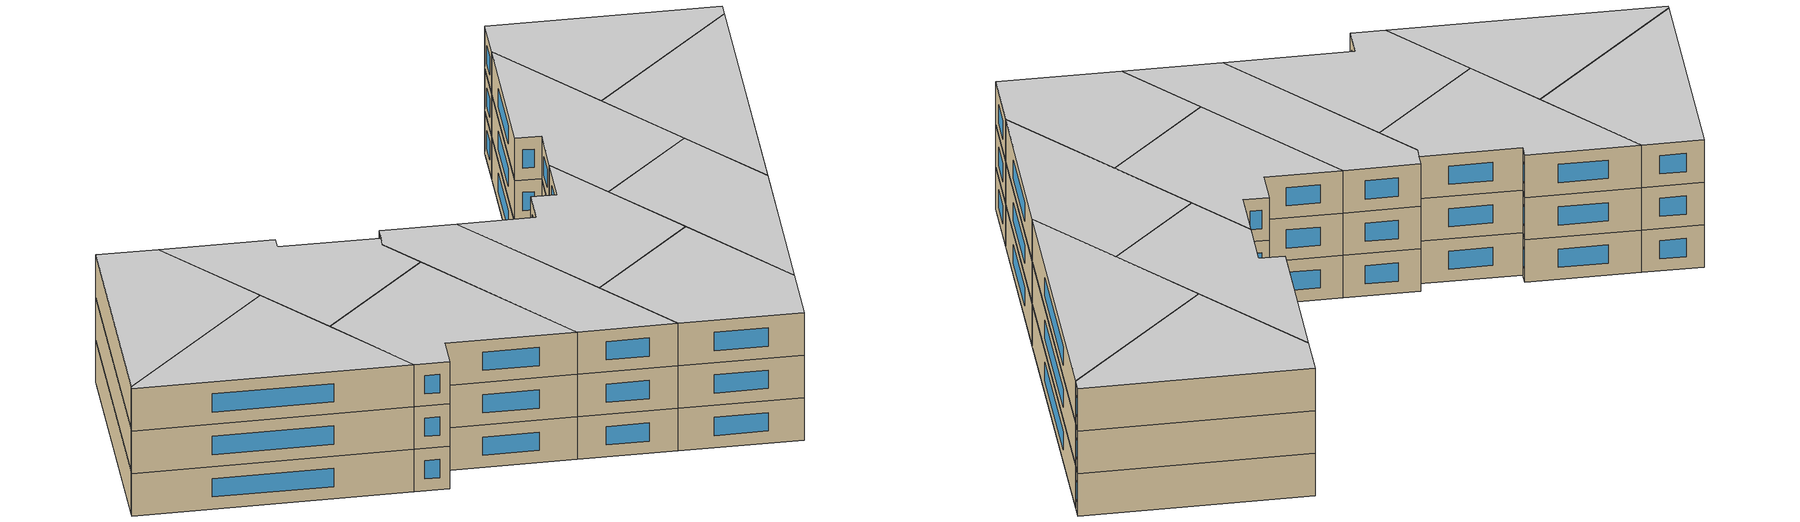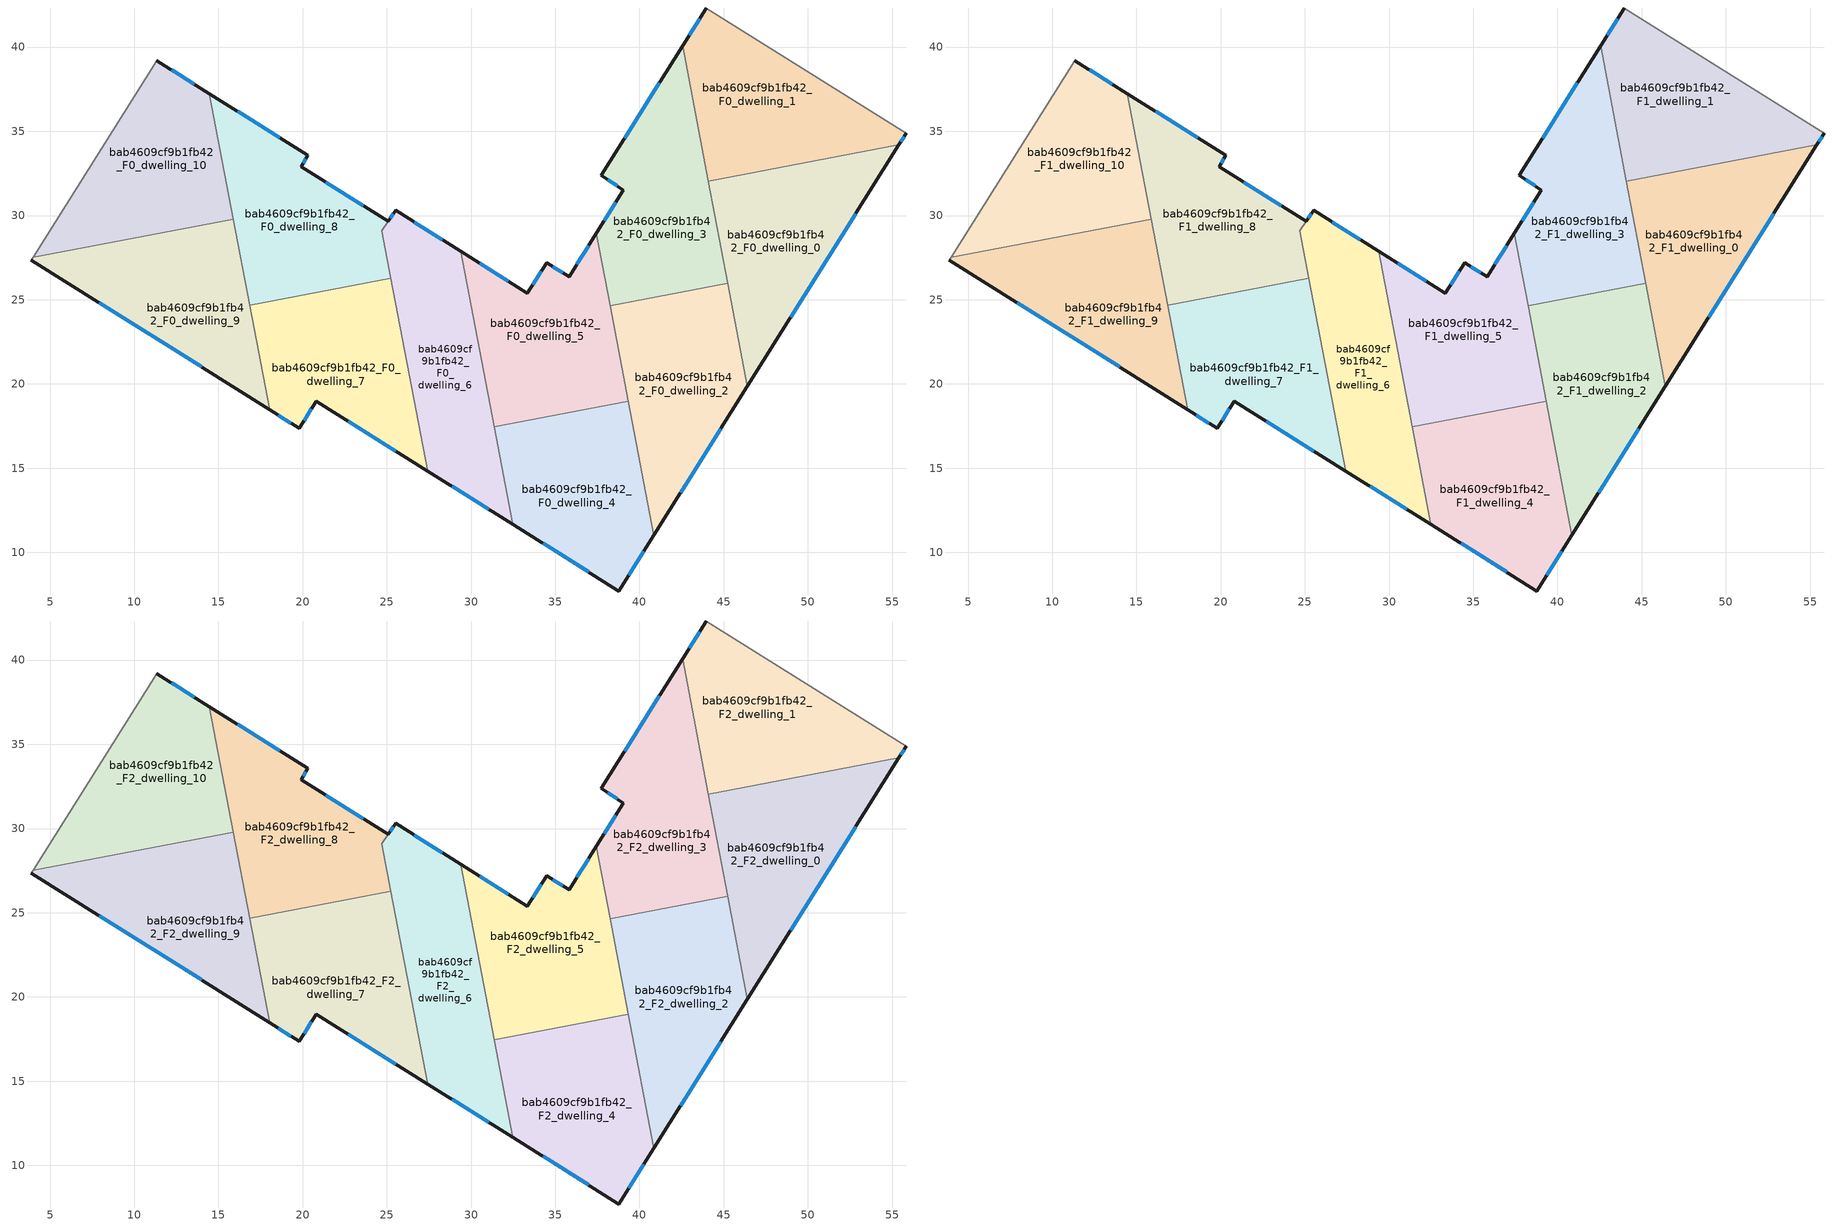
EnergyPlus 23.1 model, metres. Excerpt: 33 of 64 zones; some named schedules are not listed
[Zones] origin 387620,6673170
bab4609cf9b1fb42_F0_dwelling_0
 floor ground (EU_floor_Construction): 55.4,34.2 46.41,19.87 44.09,32.04 z0
 wall outside (EU_wall_Construction): 46.41,19.87 55.4,34.2 z0:3
 wall to bab4609cf9b1fb42_F0_dwelling_1 (EU_wall_Construction): 55.4,34.2 44.09,32.04 z0:3
 wall to bab4609cf9b1fb42_F0_dwelling_2 (EU_wall_Construction): 45.25,25.97 46.41,19.87 z0:3
 wall to bab4609cf9b1fb42_F0_dwelling_3 (EU_wall_Construction): 44.09,32.04 45.25,25.97 z0:3
 window (EU_Window_Construction): 48.98,23.96 52.83,30.1 z0.86:2.14
bab4609cf9b1fb42_F0_dwelling_1
 floor ground (EU_floor_Construction): 55.83,34.88 55.4,34.2 44.09,32.04 42.56,40.07 43.98,42.32 z0
 wall outside (EU_wall_Construction): 55.4,34.2 55.83,34.88 / 43.98,42.32 42.56,40.07 z0:3
 wall adiabatic (EU_wall_Construction): 55.83,34.88 43.98,42.32 z0:3
 wall to bab4609cf9b1fb42_F0_dwelling_3 (EU_wall_Construction): 42.56,40.07 44.09,32.04 z0:3
 window (EU_Window_Construction): 55.53,34.39 55.71,34.69 / 43.57,41.68 42.97,40.71 z0.86:2.14
bab4609cf9b1fb42_F0_dwelling_10
 floor ground (EU_floor_Construction): 14.46,37.24 15.88,29.78 4,27.52 11.33,39.2 z0
 wall outside (EU_wall_Construction): 14.46,37.24 11.33,39.2 z0:3
 wall to bab4609cf9b1fb42_F0_dwelling_9 (EU_wall_Construction): 4,27.52 15.88,29.78 z0:3
 wall adiabatic (EU_wall_Construction): 11.33,39.2 4,27.52 z0:3
 wall to bab4609cf9b1fb42_F0_dwelling_8 (EU_wall_Construction): 15.88,29.78 14.46,37.24 z0:3
 window (EU_Window_Construction): 13.57,37.8 12.23,38.64 z0.86:2.14
bab4609cf9b1fb42_F0_dwelling_2
 floor ground (EU_floor_Construction): 45.25,25.97 46.41,19.87 40.86,11.02 38.27,24.64 z0
 wall outside (EU_wall_Construction): 40.86,11.02 46.41,19.87 z0:3
 wall to bab4609cf9b1fb42_F0_dwelling_3 (EU_wall_Construction): 45.25,25.97 38.27,24.64 z0:3
 wall to bab4609cf9b1fb42_F0_dwelling_4 (EU_wall_Construction): 39.35,18.97 40.86,11.02 z0:3
 wall to bab4609cf9b1fb42_F0_dwelling_5 (EU_wall_Construction): 38.27,24.64 39.35,18.97 z0:3
 window (EU_Window_Construction): 42.45,13.55 44.83,17.34 z0.86:2.14
bab4609cf9b1fb42_F0_dwelling_3
 floor ground (EU_floor_Construction): 42.56,40.07 45.25,25.97 38.27,24.64 37.45,28.95 39.05,31.51 37.74,32.38 z0
 wall outside (EU_wall_Construction): 42.56,40.07 37.74,32.38 39.05,31.51 37.45,28.95 z0:3
 wall to bab4609cf9b1fb42_F0_dwelling_5 (EU_wall_Construction): 37.45,28.95 38.27,24.64 z0:3
 window (EU_Window_Construction): 38.12,32.13 38.68,31.76 / 41.19,37.87 39.12,34.58 / 38.59,30.78 37.9,29.68 z0.86:2.14
bab4609cf9b1fb42_F0_dwelling_4
 floor ground (EU_floor_Construction): 39.35,18.97 40.86,11.02 38.78,7.7 32.48,11.66 31.38,17.45 z0
 wall outside (EU_wall_Construction): 32.48,11.66 38.78,7.7 40.86,11.02 z0:3
 wall to bab4609cf9b1fb42_F0_dwelling_5 (EU_wall_Construction): 39.35,18.97 31.38,17.45 z0:3
 wall to bab4609cf9b1fb42_F0_dwelling_6 (EU_wall_Construction): 31.38,17.45 32.48,11.66 z0:3
 window (EU_Window_Construction): 34.28,10.53 36.98,8.83 / 39.37,8.65 40.27,10.07 z0.86:2.14
bab4609cf9b1fb42_F0_dwelling_5
 floor ground (EU_floor_Construction): 37.45,28.95 39.35,18.97 31.38,17.45 29.39,27.87 33.35,25.38 34.48,27.19 35.82,26.36 z0
 wall outside (EU_wall_Construction): 37.45,28.95 35.82,26.36 34.48,27.19 33.35,25.38 29.39,27.87 z0:3
 wall to bab4609cf9b1fb42_F0_dwelling_6 (EU_wall_Construction): 29.39,27.87 31.38,17.45 z0:3
 window (EU_Window_Construction): 35.44,26.6 34.86,26.95 / 36.98,28.21 36.28,27.1 / 32.22,26.09 30.52,27.16 / 34.16,26.68 33.67,25.9 z0.86:2.14
bab4609cf9b1fb42_F0_dwelling_6
 floor ground (EU_floor_Construction): 29.39,27.87 32.48,11.66 27.43,14.83 24.71,29.09 25.09,29.66 25.52,30.3 z0
 wall outside (EU_wall_Construction): 29.39,27.87 25.52,30.3 25.09,29.66 / 27.43,14.83 32.48,11.66 z0:3
 wall to bab4609cf9b1fb42_F0_dwelling_8 (EU_wall_Construction): 25.09,29.66 24.71,29.09 25.24,26.28 z0:3
 wall to bab4609cf9b1fb42_F0_dwelling_7 (EU_wall_Construction): 25.24,26.28 27.43,14.83 z0:3
 window (EU_Window_Construction): 25.39,30.12 25.21,29.84 / 28.28,28.56 26.62,29.61 / 28.87,13.92 31.04,12.56 z0.86:2.14
bab4609cf9b1fb42_F0_dwelling_7
 floor ground (EU_floor_Construction): 25.24,26.28 27.43,14.83 20.81,18.98 19.8,17.36 18.04,18.47 16.85,24.68 z0
 wall outside (EU_wall_Construction): 18.04,18.47 19.8,17.36 20.81,18.98 27.43,14.83 z0:3
 wall to bab4609cf9b1fb42_F0_dwelling_8 (EU_wall_Construction): 25.24,26.28 16.85,24.68 z0:3
 wall to bab4609cf9b1fb42_F0_dwelling_9 (EU_wall_Construction): 16.85,24.68 18.04,18.47 z0:3
 window (EU_Window_Construction): 22.7,17.79 25.54,16.01 / 20.09,17.83 20.52,18.52 / 18.54,18.15 19.3,17.68 z0.86:2.14
bab4609cf9b1fb42_F0_dwelling_8
 floor ground (EU_floor_Construction): 20.32,33.56 19.9,32.91 25.09,29.66 24.71,29.09 25.24,26.28 16.85,24.68 14.46,37.24 z0
 wall outside (EU_wall_Construction): 25.09,29.66 19.9,32.91 20.32,33.56 14.46,37.24 z0:3
 wall to bab4609cf9b1fb42_F0_dwelling_9 (EU_wall_Construction): 15.88,29.78 16.85,24.68 z0:3
 window (EU_Window_Construction): 18.64,34.61 16.13,36.19 / 20.02,33.1 20.2,33.38 / 23.61,30.59 21.38,31.98 z0.86:2.14
bab4609cf9b1fb42_F0_dwelling_9
 floor ground (EU_floor_Construction): 15.88,29.78 18.04,18.47 3.89,27.35 4,27.52 z0
 wall outside (EU_wall_Construction): 3.89,27.35 18.04,18.47 z0:3
 wall adiabatic (EU_wall_Construction): 4,27.52 3.89,27.35 z0:3
 window (EU_Window_Construction): 7.93,24.81 14,21.01 z0.86:2.14
bab4609cf9b1fb42_F1_dwelling_0
 floor to bab4609cf9b1fb42_F0_dwelling_0 (EU_floor_Construction): 55.4,34.2 46.41,19.87 44.09,32.04 z3
 wall outside (EU_wall_Construction): 46.41,19.87 55.4,34.2 z3:6
 wall to bab4609cf9b1fb42_F1_dwelling_1 (EU_wall_Construction): 55.4,34.2 44.09,32.04 z3:6
 wall to bab4609cf9b1fb42_F1_dwelling_2 (EU_wall_Construction): 45.25,25.97 46.41,19.87 z3:6
 wall to bab4609cf9b1fb42_F1_dwelling_3 (EU_wall_Construction): 44.09,32.04 45.25,25.97 z3:6
 window (EU_Window_Construction): 48.98,23.96 52.83,30.1 z3.86:5.14
bab4609cf9b1fb42_F1_dwelling_1
 floor to bab4609cf9b1fb42_F0_dwelling_1 (EU_floor_Construction): 55.83,34.88 55.4,34.2 44.09,32.04 42.56,40.07 43.98,42.32 z3
 wall outside (EU_wall_Construction): 55.4,34.2 55.83,34.88 / 43.98,42.32 42.56,40.07 z3:6
 wall adiabatic (EU_wall_Construction): 55.83,34.88 43.98,42.32 z3:6
 wall to bab4609cf9b1fb42_F1_dwelling_3 (EU_wall_Construction): 42.56,40.07 44.09,32.04 z3:6
 window (EU_Window_Construction): 55.53,34.39 55.71,34.69 / 43.57,41.68 42.97,40.71 z3.86:5.14
bab4609cf9b1fb42_F1_dwelling_10
 floor to bab4609cf9b1fb42_F0_dwelling_10 (EU_floor_Construction): 14.46,37.24 15.88,29.78 4,27.52 11.33,39.2 z3
 wall outside (EU_wall_Construction): 14.46,37.24 11.33,39.2 z3:6
 wall to bab4609cf9b1fb42_F1_dwelling_9 (EU_wall_Construction): 4,27.52 15.88,29.78 z3:6
 wall adiabatic (EU_wall_Construction): 11.33,39.2 4,27.52 z3:6
 wall to bab4609cf9b1fb42_F1_dwelling_8 (EU_wall_Construction): 15.88,29.78 14.46,37.24 z3:6
 window (EU_Window_Construction): 13.57,37.8 12.23,38.64 z3.86:5.14
bab4609cf9b1fb42_F1_dwelling_2
 floor to bab4609cf9b1fb42_F0_dwelling_2 (EU_floor_Construction): 45.25,25.97 46.41,19.87 40.86,11.02 38.27,24.64 z3
 wall outside (EU_wall_Construction): 40.86,11.02 46.41,19.87 z3:6
 wall to bab4609cf9b1fb42_F1_dwelling_3 (EU_wall_Construction): 45.25,25.97 38.27,24.64 z3:6
 wall to bab4609cf9b1fb42_F1_dwelling_4 (EU_wall_Construction): 39.35,18.97 40.86,11.02 z3:6
 wall to bab4609cf9b1fb42_F1_dwelling_5 (EU_wall_Construction): 38.27,24.64 39.35,18.97 z3:6
 window (EU_Window_Construction): 42.45,13.55 44.83,17.34 z3.86:5.14
bab4609cf9b1fb42_F1_dwelling_3
 floor to bab4609cf9b1fb42_F0_dwelling_3 (EU_floor_Construction): 42.56,40.07 45.25,25.97 38.27,24.64 37.45,28.95 39.05,31.51 37.74,32.38 z3
 wall outside (EU_wall_Construction): 42.56,40.07 37.74,32.38 39.05,31.51 37.45,28.95 z3:6
 wall to bab4609cf9b1fb42_F1_dwelling_5 (EU_wall_Construction): 37.45,28.95 38.27,24.64 z3:6
 window (EU_Window_Construction): 38.12,32.13 38.68,31.76 / 41.19,37.87 39.12,34.58 / 38.59,30.78 37.9,29.68 z3.86:5.14
bab4609cf9b1fb42_F1_dwelling_4
 floor to bab4609cf9b1fb42_F0_dwelling_4 (EU_floor_Construction): 39.35,18.97 40.86,11.02 38.78,7.7 32.48,11.66 31.38,17.45 z3
 wall outside (EU_wall_Construction): 32.48,11.66 38.78,7.7 40.86,11.02 z3:6
 wall to bab4609cf9b1fb42_F1_dwelling_5 (EU_wall_Construction): 39.35,18.97 31.38,17.45 z3:6
 wall to bab4609cf9b1fb42_F1_dwelling_6 (EU_wall_Construction): 31.38,17.45 32.48,11.66 z3:6
 window (EU_Window_Construction): 34.28,10.53 36.98,8.83 / 39.37,8.65 40.27,10.07 z3.86:5.14
bab4609cf9b1fb42_F1_dwelling_5
 floor to bab4609cf9b1fb42_F0_dwelling_5 (EU_floor_Construction): 37.45,28.95 39.35,18.97 31.38,17.45 29.39,27.87 33.35,25.38 34.48,27.19 35.82,26.36 z3
 wall outside (EU_wall_Construction): 37.45,28.95 35.82,26.36 34.48,27.19 33.35,25.38 29.39,27.87 z3:6
 wall to bab4609cf9b1fb42_F1_dwelling_6 (EU_wall_Construction): 29.39,27.87 31.38,17.45 z3:6
 window (EU_Window_Construction): 35.44,26.6 34.86,26.95 / 36.98,28.21 36.28,27.1 / 32.22,26.09 30.52,27.16 / 34.16,26.68 33.67,25.9 z3.86:5.14
bab4609cf9b1fb42_F1_dwelling_6
 floor to bab4609cf9b1fb42_F0_dwelling_6 (EU_floor_Construction): 29.39,27.87 32.48,11.66 27.43,14.83 24.71,29.09 25.09,29.66 25.52,30.3 z3
 wall outside (EU_wall_Construction): 29.39,27.87 25.52,30.3 25.09,29.66 / 27.43,14.83 32.48,11.66 z3:6
 wall to bab4609cf9b1fb42_F1_dwelling_8 (EU_wall_Construction): 25.09,29.66 24.71,29.09 25.24,26.28 z3:6
 wall to bab4609cf9b1fb42_F1_dwelling_7 (EU_wall_Construction): 25.24,26.28 27.43,14.83 z3:6
 window (EU_Window_Construction): 25.39,30.12 25.21,29.84 / 28.28,28.56 26.62,29.61 / 28.87,13.92 31.04,12.56 z3.86:5.14
bab4609cf9b1fb42_F1_dwelling_7
 floor to bab4609cf9b1fb42_F0_dwelling_7 (EU_floor_Construction): 25.24,26.28 27.43,14.83 20.81,18.98 19.8,17.36 18.04,18.47 16.85,24.68 z3
 wall outside (EU_wall_Construction): 18.04,18.47 19.8,17.36 20.81,18.98 27.43,14.83 z3:6
 wall to bab4609cf9b1fb42_F1_dwelling_8 (EU_wall_Construction): 25.24,26.28 16.85,24.68 z3:6
 wall to bab4609cf9b1fb42_F1_dwelling_9 (EU_wall_Construction): 16.85,24.68 18.04,18.47 z3:6
 window (EU_Window_Construction): 22.7,17.79 25.54,16.01 / 20.09,17.83 20.52,18.52 / 18.54,18.15 19.3,17.68 z3.86:5.14
bab4609cf9b1fb42_F1_dwelling_8
 floor to bab4609cf9b1fb42_F0_dwelling_8 (EU_floor_Construction): 20.32,33.56 19.9,32.91 25.09,29.66 24.71,29.09 25.24,26.28 16.85,24.68 14.46,37.24 z3
 wall outside (EU_wall_Construction): 25.09,29.66 19.9,32.91 20.32,33.56 14.46,37.24 z3:6
 wall to bab4609cf9b1fb42_F1_dwelling_9 (EU_wall_Construction): 15.88,29.78 16.85,24.68 z3:6
 window (EU_Window_Construction): 18.64,34.61 16.13,36.19 / 20.02,33.1 20.2,33.38 / 23.61,30.59 21.38,31.98 z3.86:5.14
bab4609cf9b1fb42_F1_dwelling_9
 floor to bab4609cf9b1fb42_F0_dwelling_9 (EU_floor_Construction): 15.88,29.78 18.04,18.47 3.89,27.35 4,27.52 z3
 wall outside (EU_wall_Construction): 3.89,27.35 18.04,18.47 z3:6
 wall adiabatic (EU_wall_Construction): 4,27.52 3.89,27.35 z3:6
 window (EU_Window_Construction): 7.93,24.81 14,21.01 z3.86:5.14
bab4609cf9b1fb42_F2_dwelling_0
 floor to bab4609cf9b1fb42_F1_dwelling_0 (EU_floor_Construction): 55.4,34.2 46.41,19.87 44.09,32.04 z6
 wall outside (EU_wall_Construction): 46.41,19.87 55.4,34.2 z6:9
 wall to bab4609cf9b1fb42_F2_dwelling_1 (EU_wall_Construction): 55.4,34.2 44.09,32.04 z6:9
 wall to bab4609cf9b1fb42_F2_dwelling_2 (EU_wall_Construction): 45.25,25.97 46.41,19.87 z6:9
 wall to bab4609cf9b1fb42_F2_dwelling_3 (EU_wall_Construction): 44.09,32.04 45.25,25.97 z6:9
 window (EU_Window_Construction): 48.98,23.96 52.83,30.1 z6.86:8.14
 ceiling to bab4609cf9b1fb42_F3_dwelling_0 (EU_floor_Construction): 46.41,19.87 55.4,34.2 44.09,32.04 z9
bab4609cf9b1fb42_F2_dwelling_1
 floor to bab4609cf9b1fb42_F1_dwelling_1 (EU_floor_Construction): 55.83,34.88 55.4,34.2 44.09,32.04 42.56,40.07 43.98,42.32 z6
 wall outside (EU_wall_Construction): 55.4,34.2 55.83,34.88 / 43.98,42.32 42.56,40.07 z6:9
 wall adiabatic (EU_wall_Construction): 55.83,34.88 43.98,42.32 z6:9
 wall to bab4609cf9b1fb42_F2_dwelling_3 (EU_wall_Construction): 42.56,40.07 44.09,32.04 z6:9
 window (EU_Window_Construction): 55.53,34.39 55.71,34.69 / 43.57,41.68 42.97,40.71 z6.86:8.14
 ceiling to bab4609cf9b1fb42_F3_dwelling_1 (EU_floor_Construction): 55.4,34.2 55.83,34.88 43.98,42.32 42.56,40.07 44.09,32.04 z9
bab4609cf9b1fb42_F2_dwelling_10
 floor to bab4609cf9b1fb42_F1_dwelling_10 (EU_floor_Construction): 14.46,37.24 15.88,29.78 4,27.52 11.33,39.2 z6
 wall outside (EU_wall_Construction): 14.46,37.24 11.33,39.2 z6:9
 wall to bab4609cf9b1fb42_F2_dwelling_9 (EU_wall_Construction): 4,27.52 15.88,29.78 z6:9
 wall adiabatic (EU_wall_Construction): 11.33,39.2 4,27.52 z6:9
 wall to bab4609cf9b1fb42_F2_dwelling_8 (EU_wall_Construction): 15.88,29.78 14.46,37.24 z6:9
 window (EU_Window_Construction): 13.57,37.8 12.23,38.64 z6.86:8.14
 ceiling to bab4609cf9b1fb42_F3_dwelling_10 (EU_floor_Construction): 15.88,29.78 14.46,37.24 11.33,39.2 4,27.52 z9
bab4609cf9b1fb42_F2_dwelling_2
 floor to bab4609cf9b1fb42_F1_dwelling_2 (EU_floor_Construction): 45.25,25.97 46.41,19.87 40.86,11.02 38.27,24.64 z6
 wall outside (EU_wall_Construction): 40.86,11.02 46.41,19.87 z6:9
 wall to bab4609cf9b1fb42_F2_dwelling_3 (EU_wall_Construction): 45.25,25.97 38.27,24.64 z6:9
 wall to bab4609cf9b1fb42_F2_dwelling_4 (EU_wall_Construction): 39.35,18.97 40.86,11.02 z6:9
 wall to bab4609cf9b1fb42_F2_dwelling_5 (EU_wall_Construction): 38.27,24.64 39.35,18.97 z6:9
 window (EU_Window_Construction): 42.45,13.55 44.83,17.34 z6.86:8.14
 ceiling to bab4609cf9b1fb42_F3_dwelling_2 (EU_floor_Construction): 40.86,11.02 46.41,19.87 45.25,25.97 38.27,24.64 z9
bab4609cf9b1fb42_F2_dwelling_3
 floor to bab4609cf9b1fb42_F1_dwelling_3 (EU_floor_Construction): 42.56,40.07 45.25,25.97 38.27,24.64 37.45,28.95 39.05,31.51 37.74,32.38 z6
 wall outside (EU_wall_Construction): 42.56,40.07 37.74,32.38 39.05,31.51 37.45,28.95 z6:9
 wall to bab4609cf9b1fb42_F2_dwelling_5 (EU_wall_Construction): 37.45,28.95 38.27,24.64 z6:9
 window (EU_Window_Construction): 38.12,32.13 38.68,31.76 / 41.19,37.87 39.12,34.58 / 38.59,30.78 37.9,29.68 z6.86:8.14
 ceiling to bab4609cf9b1fb42_F3_dwelling_3 (EU_floor_Construction): 45.25,25.97 42.56,40.07 37.74,32.38 39.05,31.51 37.45,28.95 38.27,24.64 z9
bab4609cf9b1fb42_F2_dwelling_4
 floor to bab4609cf9b1fb42_F1_dwelling_4 (EU_floor_Construction): 39.35,18.97 40.86,11.02 38.78,7.7 32.48,11.66 31.38,17.45 z6
 wall outside (EU_wall_Construction): 32.48,11.66 38.78,7.7 40.86,11.02 z6:9
 wall to bab4609cf9b1fb42_F2_dwelling_5 (EU_wall_Construction): 39.35,18.97 31.38,17.45 z6:9
 wall to bab4609cf9b1fb42_F2_dwelling_6 (EU_wall_Construction): 31.38,17.45 32.48,11.66 z6:9
 window (EU_Window_Construction): 34.28,10.53 36.98,8.83 / 39.37,8.65 40.27,10.07 z6.86:8.14
 ceiling to bab4609cf9b1fb42_F3_dwelling_4 (EU_floor_Construction): 38.78,7.7 40.86,11.02 39.35,18.97 31.38,17.45 32.48,11.66 z9
bab4609cf9b1fb42_F2_dwelling_5
 floor to bab4609cf9b1fb42_F1_dwelling_5 (EU_floor_Construction): 37.45,28.95 39.35,18.97 31.38,17.45 29.39,27.87 33.35,25.38 34.48,27.19 35.82,26.36 z6
 wall outside (EU_wall_Construction): 37.45,28.95 35.82,26.36 34.48,27.19 33.35,25.38 29.39,27.87 z6:9
 wall to bab4609cf9b1fb42_F2_dwelling_6 (EU_wall_Construction): 29.39,27.87 31.38,17.45 z6:9
 window (EU_Window_Construction): 35.44,26.6 34.86,26.95 / 36.98,28.21 36.28,27.1 / 32.22,26.09 30.52,27.16 / 34.16,26.68 33.67,25.9 z6.86:8.14
 ceiling to bab4609cf9b1fb42_F3_dwelling_5 (EU_floor_Construction): 39.35,18.97 37.45,28.95 35.82,26.36 34.48,27.19 33.35,25.38 29.39,27.87 31.38,17.45 z9
bab4609cf9b1fb42_F2_dwelling_6
 floor to bab4609cf9b1fb42_F1_dwelling_6 (EU_floor_Construction): 29.39,27.87 32.48,11.66 27.43,14.83 24.71,29.09 25.09,29.66 25.52,30.3 z6
 wall outside (EU_wall_Construction): 29.39,27.87 25.52,30.3 25.09,29.66 / 27.43,14.83 32.48,11.66 z6:9
 wall to bab4609cf9b1fb42_F2_dwelling_8 (EU_wall_Construction): 25.09,29.66 24.71,29.09 25.24,26.28 z6:9
 wall to bab4609cf9b1fb42_F2_dwelling_7 (EU_wall_Construction): 25.24,26.28 27.43,14.83 z6:9
 window (EU_Window_Construction): 25.39,30.12 25.21,29.84 / 28.28,28.56 26.62,29.61 / 28.87,13.92 31.04,12.56 z6.86:8.14
 ceiling to bab4609cf9b1fb42_F3_dwelling_6 (EU_floor_Construction): 32.48,11.66 29.39,27.87 25.52,30.3 25.09,29.66 24.71,29.09 27.43,14.83 z9
bab4609cf9b1fb42_F2_dwelling_7
 floor to bab4609cf9b1fb42_F1_dwelling_7 (EU_floor_Construction): 25.24,26.28 27.43,14.83 20.81,18.98 19.8,17.36 18.04,18.47 16.85,24.68 z6
 wall outside (EU_wall_Construction): 18.04,18.47 19.8,17.36 20.81,18.98 27.43,14.83 z6:9
 wall to bab4609cf9b1fb42_F2_dwelling_8 (EU_wall_Construction): 25.24,26.28 16.85,24.68 z6:9
 wall to bab4609cf9b1fb42_F2_dwelling_9 (EU_wall_Construction): 16.85,24.68 18.04,18.47 z6:9
 window (EU_Window_Construction): 22.7,17.79 25.54,16.01 / 20.09,17.83 20.52,18.52 / 18.54,18.15 19.3,17.68 z6.86:8.14
 ceiling to bab4609cf9b1fb42_F3_dwelling_7 (EU_floor_Construction): 27.43,14.83 25.24,26.28 16.85,24.68 18.04,18.47 19.8,17.36 20.81,18.98 z9
bab4609cf9b1fb42_F2_dwelling_8
 floor to bab4609cf9b1fb42_F1_dwelling_8 (EU_floor_Construction): 20.32,33.56 19.9,32.91 25.09,29.66 24.71,29.09 25.24,26.28 16.85,24.68 14.46,37.24 z6
 wall outside (EU_wall_Construction): 25.09,29.66 19.9,32.91 20.32,33.56 14.46,37.24 z6:9
 wall to bab4609cf9b1fb42_F2_dwelling_9 (EU_wall_Construction): 15.88,29.78 16.85,24.68 z6:9
 window (EU_Window_Construction): 18.64,34.61 16.13,36.19 / 20.02,33.1 20.2,33.38 / 23.61,30.59 21.38,31.98 z6.86:8.14
 ceiling to bab4609cf9b1fb42_F3_dwelling_8 (EU_floor_Construction): 25.24,26.28 24.71,29.09 25.09,29.66 19.9,32.91 20.32,33.56 14.46,37.24 16.85,24.68 z9
bab4609cf9b1fb42_F2_dwelling_9
 floor to bab4609cf9b1fb42_F1_dwelling_9 (EU_floor_Construction): 15.88,29.78 18.04,18.47 3.89,27.35 4,27.52 z6
 wall outside (EU_wall_Construction): 3.89,27.35 18.04,18.47 z6:9
 wall adiabatic (EU_wall_Construction): 4,27.52 3.89,27.35 z6:9
 window (EU_Window_Construction): 7.93,24.81 14,21.01 z6.86:8.14
 ceiling to bab4609cf9b1fb42_F3_dwelling_9 (EU_floor_Construction): 18.04,18.47 15.88,29.78 4,27.52 3.89,27.35 z9
[Building]
EU S2 Campaign: North Axis=0; Terrain=City; Solar Distribution=FullExterior
[Site:Location]
Helsinki-Vantaa.AP: Latitude=60.317; Longitude=24.963; Time Zone=2; Elevation=54.6
[SizingPeriod:WeatherFileDays]
AnnualSizingPeriod: Begin Month=1; Begin Day of Month=1; End Month=12; End Day of Month=31; Day of Week for Start Day=Monday; Use Weather File Daylight Saving Period=No; Use Weather File Rain and Snow Indicators=No
[MATERIAL]
EU_InternalMass_Material: Roughness=MediumRough; Thickness=0.1; Conductivity=1; Density=1800; Specific Heat=900; Thermal Absorptance=0.9; Solar Absorptance=0.7; Visible Absorptance=0.7
[MATERIAL:NOMASS] Roughness=MediumRough; Thermal Absorptance=0.9; Solar Absorptance=0.7; Visible Absorptance=0.7
Name | Thermal Resistance
EU_wall_NoMass | 5.91765
EU_floor_NoMass | 6.2875
[WINDOWMATERIAL:SIMPLEGLAZINGSYSTEM]
EU_Window_SimpleGlazing: UFactor=0.994035; Solar Heat Gain Coefficient=0.7; Visible Transmittance=0.7
[CONSTRUCTION]
EU_wall_Construction: EU_wall_NoMass
EU_floor_Construction: EU_floor_NoMass
EU_Window_Construction: EU_Window_SimpleGlazing
EU_InternalMass_Construction: EU_InternalMass_Material
[ZONE] Type=1; Multiplier=1; Ceiling Height=autocalculate; Floor Area=autocalculate; Part of Total Floor Area=Yes
Name | Volume
bab4609cf9b1fb42_F0_dwelling_0; bab4609cf9b1fb42_F1_dwelling_0; bab4609cf9b1fb42_F2_dwelling_0 | 214.051
bab4609cf9b1fb42_F0_dwelling_1; bab4609cf9b1fb42_F1_dwelling_1; bab4609cf9b1fb42_F2_dwelling_1 | 214.022
bab4609cf9b1fb42_F0_dwelling_10; bab4609cf9b1fb42_F1_dwelling_10; bab4609cf9b1fb42_F2_dwelling_10 | 214.05
bab4609cf9b1fb42_F0_dwelling_2; bab4609cf9b1fb42_F1_dwelling_2; bab4609cf9b1fb42_F2_dwelling_2; bab4609cf9b1fb42_F0_dwelling_5; bab4609cf9b1fb42_F1_dwelling_5; bab4609cf9b1fb42_F2_dwelling_5 | 214.024
bab4609cf9b1fb42_F0_dwelling_3; bab4609cf9b1fb42_F1_dwelling_3; bab4609cf9b1fb42_F2_dwelling_3 | 214.052
bab4609cf9b1fb42_F0_dwelling_4; bab4609cf9b1fb42_F1_dwelling_4; bab4609cf9b1fb42_F2_dwelling_4 | 214.039
bab4609cf9b1fb42_F0_dwelling_6 | 213.355
bab4609cf9b1fb42_F1_dwelling_6; bab4609cf9b1fb42_F2_dwelling_6 | 213.361
bab4609cf9b1fb42_F0_dwelling_7; bab4609cf9b1fb42_F1_dwelling_7; bab4609cf9b1fb42_F2_dwelling_7 | 214.044
bab4609cf9b1fb42_F0_dwelling_8; bab4609cf9b1fb42_F1_dwelling_8; bab4609cf9b1fb42_F2_dwelling_8 | 214.701
bab4609cf9b1fb42_F0_dwelling_9; bab4609cf9b1fb42_F1_dwelling_9; bab4609cf9b1fb42_F2_dwelling_9 | 214.02
[INTERNALMASS] Construction=EU_InternalMass_Construction
Name | Zone or ZoneList | Surface Area
bab4609cf9b1fb42_F0_dwelling_0_EU_InternalMass | bab4609cf9b1fb42_F0_dwelling_0 | 71.3473
bab4609cf9b1fb42_F0_dwelling_1_EU_InternalMass | bab4609cf9b1fb42_F0_dwelling_1 | 71.3412
bab4609cf9b1fb42_F0_dwelling_2_EU_InternalMass | bab4609cf9b1fb42_F0_dwelling_2 | 71.3401
bab4609cf9b1fb42_F0_dwelling_3_EU_InternalMass | bab4609cf9b1fb42_F0_dwelling_3 | 71.3532
bab4609cf9b1fb42_F0_dwelling_4_EU_InternalMass | bab4609cf9b1fb42_F0_dwelling_4 | 71.3464
bab4609cf9b1fb42_F0_dwelling_5_EU_InternalMass | bab4609cf9b1fb42_F0_dwelling_5 | 71.3412
bab4609cf9b1fb42_F0_dwelling_6_EU_InternalMass | bab4609cf9b1fb42_F0_dwelling_6 | 71.1258
bab4609cf9b1fb42_F0_dwelling_7_EU_InternalMass | bab4609cf9b1fb42_F0_dwelling_7 | 71.3468
bab4609cf9b1fb42_F0_dwelling_8_EU_InternalMass | bab4609cf9b1fb42_F0_dwelling_8 | 71.567
bab4609cf9b1fb42_F0_dwelling_9_EU_InternalMass | bab4609cf9b1fb42_F0_dwelling_9 | 71.3365
bab4609cf9b1fb42_F0_dwelling_10_EU_InternalMass | bab4609cf9b1fb42_F0_dwelling_10 | 71.351
bab4609cf9b1fb42_F1_dwelling_0_EU_InternalMass | bab4609cf9b1fb42_F1_dwelling_0 | 71.3473
bab4609cf9b1fb42_F1_dwelling_1_EU_InternalMass | bab4609cf9b1fb42_F1_dwelling_1 | 71.3412
bab4609cf9b1fb42_F1_dwelling_2_EU_InternalMass | bab4609cf9b1fb42_F1_dwelling_2 | 71.3401
bab4609cf9b1fb42_F1_dwelling_3_EU_InternalMass | bab4609cf9b1fb42_F1_dwelling_3 | 71.3532
bab4609cf9b1fb42_F1_dwelling_4_EU_InternalMass | bab4609cf9b1fb42_F1_dwelling_4 | 71.3464
bab4609cf9b1fb42_F1_dwelling_5_EU_InternalMass | bab4609cf9b1fb42_F1_dwelling_5 | 71.3412
bab4609cf9b1fb42_F1_dwelling_6_EU_InternalMass | bab4609cf9b1fb42_F1_dwelling_6 | 71.1258
bab4609cf9b1fb42_F1_dwelling_7_EU_InternalMass | bab4609cf9b1fb42_F1_dwelling_7 | 71.3468
bab4609cf9b1fb42_F1_dwelling_8_EU_InternalMass | bab4609cf9b1fb42_F1_dwelling_8 | 71.567
bab4609cf9b1fb42_F1_dwelling_9_EU_InternalMass | bab4609cf9b1fb42_F1_dwelling_9 | 71.3365
bab4609cf9b1fb42_F1_dwelling_10_EU_InternalMass | bab4609cf9b1fb42_F1_dwelling_10 | 71.351
bab4609cf9b1fb42_F2_dwelling_0_EU_InternalMass | bab4609cf9b1fb42_F2_dwelling_0 | 71.3473
bab4609cf9b1fb42_F2_dwelling_1_EU_InternalMass | bab4609cf9b1fb42_F2_dwelling_1 | 71.3412
bab4609cf9b1fb42_F2_dwelling_2_EU_InternalMass | bab4609cf9b1fb42_F2_dwelling_2 | 71.3401
bab4609cf9b1fb42_F2_dwelling_3_EU_InternalMass | bab4609cf9b1fb42_F2_dwelling_3 | 71.3532
bab4609cf9b1fb42_F2_dwelling_4_EU_InternalMass | bab4609cf9b1fb42_F2_dwelling_4 | 71.3464
bab4609cf9b1fb42_F2_dwelling_5_EU_InternalMass | bab4609cf9b1fb42_F2_dwelling_5 | 71.3412
bab4609cf9b1fb42_F2_dwelling_6_EU_InternalMass | bab4609cf9b1fb42_F2_dwelling_6 | 71.1258
bab4609cf9b1fb42_F2_dwelling_7_EU_InternalMass | bab4609cf9b1fb42_F2_dwelling_7 | 71.3468
bab4609cf9b1fb42_F2_dwelling_8_EU_InternalMass | bab4609cf9b1fb42_F2_dwelling_8 | 71.567
bab4609cf9b1fb42_F2_dwelling_9_EU_InternalMass | bab4609cf9b1fb42_F2_dwelling_9 | 71.3365
bab4609cf9b1fb42_F2_dwelling_10_EU_InternalMass | bab4609cf9b1fb42_F2_dwelling_10 | 71.351
[OTHEREQUIPMENT] Fuel Type=Electricity; Design Level Calculation Method=Watts/Area; Power per Zone Floor Area=1; Fraction Latent=0; Fraction Radiant=0; Fraction Lost=0; Carbon Dioxide Generation Rate=0; EndUse Subcategory=EU_Step8_InternalGains
Name | Zone or ZoneList or Space or SpaceList | Schedule
EU_Step8_InternalGain_bab4609cf9b1fb42_F0_dwelling_0_f000 | bab4609cf9b1fb42_F0_dwelling_0 | EU_Step8_GainSchedule_bab4609cf9b1fb42_F0_dwelling_0_f000
EU_Step8_InternalGain_bab4609cf9b1fb42_F0_dwelling_1_f000 | bab4609cf9b1fb42_F0_dwelling_1 | EU_Step8_GainSchedule_bab4609cf9b1fb42_F0_dwelling_1_f000
EU_Step8_InternalGain_bab4609cf9b1fb42_F0_dwelling_2_f000 | bab4609cf9b1fb42_F0_dwelling_2 | EU_Step8_GainSchedule_bab4609cf9b1fb42_F0_dwelling_2_f000
EU_Step8_InternalGain_bab4609cf9b1fb42_F0_dwelling_3_f000 | bab4609cf9b1fb42_F0_dwelling_3 | EU_Step8_GainSchedule_bab4609cf9b1fb42_F0_dwelling_3_f000
EU_Step8_InternalGain_bab4609cf9b1fb42_F0_dwelling_4_f000 | bab4609cf9b1fb42_F0_dwelling_4 | EU_Step8_GainSchedule_bab4609cf9b1fb42_F0_dwelling_4_f000
EU_Step8_InternalGain_bab4609cf9b1fb42_F0_dwelling_5_f000 | bab4609cf9b1fb42_F0_dwelling_5 | EU_Step8_GainSchedule_bab4609cf9b1fb42_F0_dwelling_5_f000
EU_Step8_InternalGain_bab4609cf9b1fb42_F0_dwelling_6_f000 | bab4609cf9b1fb42_F0_dwelling_6 | EU_Step8_GainSchedule_bab4609cf9b1fb42_F0_dwelling_6_f000
EU_Step8_InternalGain_bab4609cf9b1fb42_F0_dwelling_7_f000 | bab4609cf9b1fb42_F0_dwelling_7 | EU_Step8_GainSchedule_bab4609cf9b1fb42_F0_dwelling_7_f000
EU_Step8_InternalGain_bab4609cf9b1fb42_F0_dwelling_8_f000 | bab4609cf9b1fb42_F0_dwelling_8 | EU_Step8_GainSchedule_bab4609cf9b1fb42_F0_dwelling_8_f000
EU_Step8_InternalGain_bab4609cf9b1fb42_F0_dwelling_9_f000 | bab4609cf9b1fb42_F0_dwelling_9 | EU_Step8_GainSchedule_bab4609cf9b1fb42_F0_dwelling_9_f000
EU_Step8_InternalGain_bab4609cf9b1fb42_F0_dwelling_10_f000 | bab4609cf9b1fb42_F0_dwelling_10 | EU_Step8_GainSchedule_bab4609cf9b1fb42_F0_dwelling_10_f000
EU_Step8_InternalGain_bab4609cf9b1fb42_F1_dwelling_0_f000 | bab4609cf9b1fb42_F1_dwelling_0 | EU_Step8_GainSchedule_bab4609cf9b1fb42_F1_dwelling_0_f000
EU_Step8_InternalGain_bab4609cf9b1fb42_F1_dwelling_1_f000 | bab4609cf9b1fb42_F1_dwelling_1 | EU_Step8_GainSchedule_bab4609cf9b1fb42_F1_dwelling_1_f000
EU_Step8_InternalGain_bab4609cf9b1fb42_F1_dwelling_2_f000 | bab4609cf9b1fb42_F1_dwelling_2 | EU_Step8_GainSchedule_bab4609cf9b1fb42_F1_dwelling_2_f000
EU_Step8_InternalGain_bab4609cf9b1fb42_F1_dwelling_3_f000 | bab4609cf9b1fb42_F1_dwelling_3 | EU_Step8_GainSchedule_bab4609cf9b1fb42_F1_dwelling_3_f000
EU_Step8_InternalGain_bab4609cf9b1fb42_F1_dwelling_4_f000 | bab4609cf9b1fb42_F1_dwelling_4 | EU_Step8_GainSchedule_bab4609cf9b1fb42_F1_dwelling_4_f000
EU_Step8_InternalGain_bab4609cf9b1fb42_F1_dwelling_5_f000 | bab4609cf9b1fb42_F1_dwelling_5 | EU_Step8_GainSchedule_bab4609cf9b1fb42_F1_dwelling_5_f000
EU_Step8_InternalGain_bab4609cf9b1fb42_F1_dwelling_6_f000 | bab4609cf9b1fb42_F1_dwelling_6 | EU_Step8_GainSchedule_bab4609cf9b1fb42_F1_dwelling_6_f000
EU_Step8_InternalGain_bab4609cf9b1fb42_F1_dwelling_7_f000 | bab4609cf9b1fb42_F1_dwelling_7 | EU_Step8_GainSchedule_bab4609cf9b1fb42_F1_dwelling_7_f000
EU_Step8_InternalGain_bab4609cf9b1fb42_F1_dwelling_8_f000 | bab4609cf9b1fb42_F1_dwelling_8 | EU_Step8_GainSchedule_bab4609cf9b1fb42_F1_dwelling_8_f000
EU_Step8_InternalGain_bab4609cf9b1fb42_F1_dwelling_9_f000 | bab4609cf9b1fb42_F1_dwelling_9 | EU_Step8_GainSchedule_bab4609cf9b1fb42_F1_dwelling_9_f000
EU_Step8_InternalGain_bab4609cf9b1fb42_F1_dwelling_10_f000 | bab4609cf9b1fb42_F1_dwelling_10 | EU_Step8_GainSchedule_bab4609cf9b1fb42_F1_dwelling_10_f000
EU_Step8_InternalGain_bab4609cf9b1fb42_F2_dwelling_0_f000 | bab4609cf9b1fb42_F2_dwelling_0 | EU_Step8_GainSchedule_bab4609cf9b1fb42_F2_dwelling_0_f000
EU_Step8_InternalGain_bab4609cf9b1fb42_F2_dwelling_1_f000 | bab4609cf9b1fb42_F2_dwelling_1 | EU_Step8_GainSchedule_bab4609cf9b1fb42_F2_dwelling_1_f000
EU_Step8_InternalGain_bab4609cf9b1fb42_F2_dwelling_2_f000 | bab4609cf9b1fb42_F2_dwelling_2 | EU_Step8_GainSchedule_bab4609cf9b1fb42_F2_dwelling_2_f000
EU_Step8_InternalGain_bab4609cf9b1fb42_F2_dwelling_3_f000 | bab4609cf9b1fb42_F2_dwelling_3 | EU_Step8_GainSchedule_bab4609cf9b1fb42_F2_dwelling_3_f000
EU_Step8_InternalGain_bab4609cf9b1fb42_F2_dwelling_4_f000 | bab4609cf9b1fb42_F2_dwelling_4 | EU_Step8_GainSchedule_bab4609cf9b1fb42_F2_dwelling_4_f000
EU_Step8_InternalGain_bab4609cf9b1fb42_F2_dwelling_5_f000 | bab4609cf9b1fb42_F2_dwelling_5 | EU_Step8_GainSchedule_bab4609cf9b1fb42_F2_dwelling_5_f000
EU_Step8_InternalGain_bab4609cf9b1fb42_F2_dwelling_6_f000 | bab4609cf9b1fb42_F2_dwelling_6 | EU_Step8_GainSchedule_bab4609cf9b1fb42_F2_dwelling_6_f000
EU_Step8_InternalGain_bab4609cf9b1fb42_F2_dwelling_7_f000 | bab4609cf9b1fb42_F2_dwelling_7 | EU_Step8_GainSchedule_bab4609cf9b1fb42_F2_dwelling_7_f000
EU_Step8_InternalGain_bab4609cf9b1fb42_F2_dwelling_8_f000 | bab4609cf9b1fb42_F2_dwelling_8 | EU_Step8_GainSchedule_bab4609cf9b1fb42_F2_dwelling_8_f000
EU_Step8_InternalGain_bab4609cf9b1fb42_F2_dwelling_9_f000 | bab4609cf9b1fb42_F2_dwelling_9 | EU_Step8_GainSchedule_bab4609cf9b1fb42_F2_dwelling_9_f000
EU_Step8_InternalGain_bab4609cf9b1fb42_F2_dwelling_10_f000 | bab4609cf9b1fb42_F2_dwelling_10 | EU_Step8_GainSchedule_bab4609cf9b1fb42_F2_dwelling_10_f000
[ZONEVENTILATION:DESIGNFLOWRATE] Schedule=EU_AlwaysOn; Design Flow Rate Calculation Method=AirChanges/Hour; Air Changes per Hour=0.596421; Ventilation Type=Natural; Fan Pressure Rise=0; Fan Total Efficiency=1; Constant Term Coefficient=1; Temperature Term Coefficient=0; Velocity Term Coefficient=0; Velocity Squared Term Coefficient=0; Minimum Indoor Temperature=-100; Maximum Indoor Temperature=100; Delta Temperature=-100; Minimum Outdoor Temperature=-100; Maximum Outdoor Temperature=100; Maximum Wind Speed=40
Name | Zone or ZoneList or Space or SpaceList
EU_ConstantAir_bab4609cf9b1fb42_F0_dwelling_0 | bab4609cf9b1fb42_F0_dwelling_0
EU_ConstantAir_bab4609cf9b1fb42_F0_dwelling_1 | bab4609cf9b1fb42_F0_dwelling_1
EU_ConstantAir_bab4609cf9b1fb42_F0_dwelling_2 | bab4609cf9b1fb42_F0_dwelling_2
EU_ConstantAir_bab4609cf9b1fb42_F0_dwelling_3 | bab4609cf9b1fb42_F0_dwelling_3
EU_ConstantAir_bab4609cf9b1fb42_F0_dwelling_4 | bab4609cf9b1fb42_F0_dwelling_4
EU_ConstantAir_bab4609cf9b1fb42_F0_dwelling_5 | bab4609cf9b1fb42_F0_dwelling_5
EU_ConstantAir_bab4609cf9b1fb42_F0_dwelling_6 | bab4609cf9b1fb42_F0_dwelling_6
EU_ConstantAir_bab4609cf9b1fb42_F0_dwelling_7 | bab4609cf9b1fb42_F0_dwelling_7
EU_ConstantAir_bab4609cf9b1fb42_F0_dwelling_8 | bab4609cf9b1fb42_F0_dwelling_8
EU_ConstantAir_bab4609cf9b1fb42_F0_dwelling_9 | bab4609cf9b1fb42_F0_dwelling_9
EU_ConstantAir_bab4609cf9b1fb42_F0_dwelling_10 | bab4609cf9b1fb42_F0_dwelling_10
EU_ConstantAir_bab4609cf9b1fb42_F1_dwelling_0 | bab4609cf9b1fb42_F1_dwelling_0
EU_ConstantAir_bab4609cf9b1fb42_F1_dwelling_1 | bab4609cf9b1fb42_F1_dwelling_1
EU_ConstantAir_bab4609cf9b1fb42_F1_dwelling_2 | bab4609cf9b1fb42_F1_dwelling_2
EU_ConstantAir_bab4609cf9b1fb42_F1_dwelling_3 | bab4609cf9b1fb42_F1_dwelling_3
EU_ConstantAir_bab4609cf9b1fb42_F1_dwelling_4 | bab4609cf9b1fb42_F1_dwelling_4
EU_ConstantAir_bab4609cf9b1fb42_F1_dwelling_5 | bab4609cf9b1fb42_F1_dwelling_5
EU_ConstantAir_bab4609cf9b1fb42_F1_dwelling_6 | bab4609cf9b1fb42_F1_dwelling_6
EU_ConstantAir_bab4609cf9b1fb42_F1_dwelling_7 | bab4609cf9b1fb42_F1_dwelling_7
EU_ConstantAir_bab4609cf9b1fb42_F1_dwelling_8 | bab4609cf9b1fb42_F1_dwelling_8
EU_ConstantAir_bab4609cf9b1fb42_F1_dwelling_9 | bab4609cf9b1fb42_F1_dwelling_9
EU_ConstantAir_bab4609cf9b1fb42_F1_dwelling_10 | bab4609cf9b1fb42_F1_dwelling_10
EU_ConstantAir_bab4609cf9b1fb42_F2_dwelling_0 | bab4609cf9b1fb42_F2_dwelling_0
EU_ConstantAir_bab4609cf9b1fb42_F2_dwelling_1 | bab4609cf9b1fb42_F2_dwelling_1
EU_ConstantAir_bab4609cf9b1fb42_F2_dwelling_2 | bab4609cf9b1fb42_F2_dwelling_2
EU_ConstantAir_bab4609cf9b1fb42_F2_dwelling_3 | bab4609cf9b1fb42_F2_dwelling_3
EU_ConstantAir_bab4609cf9b1fb42_F2_dwelling_4 | bab4609cf9b1fb42_F2_dwelling_4
EU_ConstantAir_bab4609cf9b1fb42_F2_dwelling_5 | bab4609cf9b1fb42_F2_dwelling_5
EU_ConstantAir_bab4609cf9b1fb42_F2_dwelling_6 | bab4609cf9b1fb42_F2_dwelling_6
EU_ConstantAir_bab4609cf9b1fb42_F2_dwelling_7 | bab4609cf9b1fb42_F2_dwelling_7
EU_ConstantAir_bab4609cf9b1fb42_F2_dwelling_8 | bab4609cf9b1fb42_F2_dwelling_8
EU_ConstantAir_bab4609cf9b1fb42_F2_dwelling_9 | bab4609cf9b1fb42_F2_dwelling_9
EU_ConstantAir_bab4609cf9b1fb42_F2_dwelling_10 | bab4609cf9b1fb42_F2_dwelling_10
[HVACTEMPLATE:ZONE:IDEALLOADSAIRSYSTEM] System Availability Schedule=EU_AlwaysOn; Maximum Heating Supply Air Temperature=50; Minimum Cooling Supply Air Temperature=13; Maximum Heating Supply Air Humidity Ratio=0.0156; Minimum Cooling Supply Air Humidity Ratio=0.0077; Heating Limit=NoLimit; Cooling Limit=NoLimit; Heating Availability Schedule=EU_AlwaysOn; Cooling Availability Schedule=EU_CoolingOff; Dehumidification Control Type=ConstantSensibleHeatRatio; Cooling Sensible Heat Ratio=0.7; Dehumidification Setpoint=60; Humidification Control Type=None; Humidification Setpoint=30; Outdoor Air Method=None; Outdoor Air Flow Rate per Person=0.00944; Outdoor Air Flow Rate per Zone Floor Area=0; Outdoor Air Flow Rate per Zone=0; Demand Controlled Ventilation Type=None; Outdoor Air Economizer Type=NoEconomizer; Heat Recovery Type=None; Sensible Heat Recovery Effectiveness=0.7; Latent Heat Recovery Effectiveness=0.65
Name | Template Thermostat
bab4609cf9b1fb42_F0_dwelling_0 | EU_HeatOnly_bab4609cf9b1fb42_F0_dwelling_0
bab4609cf9b1fb42_F0_dwelling_1 | EU_HeatOnly_bab4609cf9b1fb42_F0_dwelling_1
bab4609cf9b1fb42_F0_dwelling_2 | EU_HeatOnly_bab4609cf9b1fb42_F0_dwelling_2
bab4609cf9b1fb42_F0_dwelling_3 | EU_HeatOnly_bab4609cf9b1fb42_F0_dwelling_3
bab4609cf9b1fb42_F0_dwelling_4 | EU_HeatOnly_bab4609cf9b1fb42_F0_dwelling_4
bab4609cf9b1fb42_F0_dwelling_5 | EU_HeatOnly_bab4609cf9b1fb42_F0_dwelling_5
bab4609cf9b1fb42_F0_dwelling_6 | EU_HeatOnly_bab4609cf9b1fb42_F0_dwelling_6
bab4609cf9b1fb42_F0_dwelling_7 | EU_HeatOnly_bab4609cf9b1fb42_F0_dwelling_7
bab4609cf9b1fb42_F0_dwelling_8 | EU_HeatOnly_bab4609cf9b1fb42_F0_dwelling_8
bab4609cf9b1fb42_F0_dwelling_9 | EU_HeatOnly_bab4609cf9b1fb42_F0_dwelling_9
bab4609cf9b1fb42_F0_dwelling_10 | EU_HeatOnly_bab4609cf9b1fb42_F0_dwelling_10
bab4609cf9b1fb42_F1_dwelling_0 | EU_HeatOnly_bab4609cf9b1fb42_F1_dwelling_0
bab4609cf9b1fb42_F1_dwelling_1 | EU_HeatOnly_bab4609cf9b1fb42_F1_dwelling_1
bab4609cf9b1fb42_F1_dwelling_2 | EU_HeatOnly_bab4609cf9b1fb42_F1_dwelling_2
bab4609cf9b1fb42_F1_dwelling_3 | EU_HeatOnly_bab4609cf9b1fb42_F1_dwelling_3
bab4609cf9b1fb42_F1_dwelling_4 | EU_HeatOnly_bab4609cf9b1fb42_F1_dwelling_4
bab4609cf9b1fb42_F1_dwelling_5 | EU_HeatOnly_bab4609cf9b1fb42_F1_dwelling_5
bab4609cf9b1fb42_F1_dwelling_6 | EU_HeatOnly_bab4609cf9b1fb42_F1_dwelling_6
bab4609cf9b1fb42_F1_dwelling_7 | EU_HeatOnly_bab4609cf9b1fb42_F1_dwelling_7
bab4609cf9b1fb42_F1_dwelling_8 | EU_HeatOnly_bab4609cf9b1fb42_F1_dwelling_8
bab4609cf9b1fb42_F1_dwelling_9 | EU_HeatOnly_bab4609cf9b1fb42_F1_dwelling_9
bab4609cf9b1fb42_F1_dwelling_10 | EU_HeatOnly_bab4609cf9b1fb42_F1_dwelling_10
bab4609cf9b1fb42_F2_dwelling_0 | EU_HeatOnly_bab4609cf9b1fb42_F2_dwelling_0
bab4609cf9b1fb42_F2_dwelling_1 | EU_HeatOnly_bab4609cf9b1fb42_F2_dwelling_1
bab4609cf9b1fb42_F2_dwelling_2 | EU_HeatOnly_bab4609cf9b1fb42_F2_dwelling_2
bab4609cf9b1fb42_F2_dwelling_3 | EU_HeatOnly_bab4609cf9b1fb42_F2_dwelling_3
bab4609cf9b1fb42_F2_dwelling_4 | EU_HeatOnly_bab4609cf9b1fb42_F2_dwelling_4
bab4609cf9b1fb42_F2_dwelling_5 | EU_HeatOnly_bab4609cf9b1fb42_F2_dwelling_5
bab4609cf9b1fb42_F2_dwelling_6 | EU_HeatOnly_bab4609cf9b1fb42_F2_dwelling_6
bab4609cf9b1fb42_F2_dwelling_7 | EU_HeatOnly_bab4609cf9b1fb42_F2_dwelling_7
bab4609cf9b1fb42_F2_dwelling_8 | EU_HeatOnly_bab4609cf9b1fb42_F2_dwelling_8
bab4609cf9b1fb42_F2_dwelling_9 | EU_HeatOnly_bab4609cf9b1fb42_F2_dwelling_9
bab4609cf9b1fb42_F2_dwelling_10 | EU_HeatOnly_bab4609cf9b1fb42_F2_dwelling_10
[SIZING:ZONE] Zone Cooling Design Supply Air Temperature Input Method=SupplyAirTemperature; Zone Cooling Design Supply Air Temperature=13; Zone Heating Design Supply Air Temperature Input Method=SupplyAirTemperature; Zone Heating Design Supply Air Temperature=50; Zone Cooling Design Supply Air Humidity Ratio=0.008; Zone Heating Design Supply Air Humidity Ratio=0.008; Cooling Design Air Flow Method=DesignDay; Cooling Design Air Flow Rate=0; Cooling Minimum Air Flow per Zone Floor Area=0.000762; Cooling Minimum Air Flow=0; Cooling Minimum Air Flow Fraction=0.2; Heating Design Air Flow Method=DesignDay; Heating Design Air Flow Rate=0; Heating Maximum Air Flow per Zone Floor Area=0.002032; Heating Maximum Air Flow=0.141576; Heating Maximum Air Flow Fraction=0.3; Account for Dedicated Outdoor Air System=No; Dedicated Outdoor Air System Control Strategy=NeutralSupplyAir; Dedicated Outdoor Air Low Setpoint Temperature for Design=autosize; Dedicated Outdoor Air High Setpoint Temperature for Design=autosize; Zone Load Sizing Method=Sensible Load Only No Latent Load; Zone Latent Cooling Design Supply Air Humidity Ratio Input Method=HumidityRatioDifference; Zone Cooling Design Supply Air Humidity Ratio Difference=0.005; Zone Latent Heating Design Supply Air Humidity Ratio Input Method=HumidityRatioDifference; Zone Humidification Design Supply Air Humidity Ratio Difference=0.005
bab4609cf9b1fb42_F0_dwelling_0; bab4609cf9b1fb42_F0_dwelling_1; bab4609cf9b1fb42_F0_dwelling_2; bab4609cf9b1fb42_F0_dwelling_3; bab4609cf9b1fb42_F0_dwelling_4; bab4609cf9b1fb42_F0_dwelling_5; bab4609cf9b1fb42_F0_dwelling_6; bab4609cf9b1fb42_F0_dwelling_7; bab4609cf9b1fb42_F0_dwelling_8; bab4609cf9b1fb42_F0_dwelling_9; bab4609cf9b1fb42_F0_dwelling_10; bab4609cf9b1fb42_F1_dwelling_0; bab4609cf9b1fb42_F1_dwelling_1; bab4609cf9b1fb42_F1_dwelling_2; bab4609cf9b1fb42_F1_dwelling_3; bab4609cf9b1fb42_F1_dwelling_4; bab4609cf9b1fb42_F1_dwelling_5; bab4609cf9b1fb42_F1_dwelling_6; bab4609cf9b1fb42_F1_dwelling_7; bab4609cf9b1fb42_F1_dwelling_8; bab4609cf9b1fb42_F1_dwelling_9; bab4609cf9b1fb42_F1_dwelling_10; bab4609cf9b1fb42_F2_dwelling_0; bab4609cf9b1fb42_F2_dwelling_1; bab4609cf9b1fb42_F2_dwelling_2; bab4609cf9b1fb42_F2_dwelling_3; bab4609cf9b1fb42_F2_dwelling_4; bab4609cf9b1fb42_F2_dwelling_5; bab4609cf9b1fb42_F2_dwelling_6; bab4609cf9b1fb42_F2_dwelling_7; bab4609cf9b1fb42_F2_dwelling_8; bab4609cf9b1fb42_F2_dwelling_9; bab4609cf9b1fb42_F2_dwelling_10
[SCHEDULE:FILE] Column Number=1; Rows to Skip at Top=0; Number of Hours of Data=8760; Column Separator=Comma; Interpolate to Timestep=No; Minutes per Item=60; Adjust Schedule for Daylight Savings=Yes
Name | File
EU_Step8_GainSchedule_bab4609cf9b1fb42_F0_dwelling_0_f000 | ../../schedules/bab4609cf9b1fb42/bab4609cf9b1fb42_F0_dwelling_0_f000_gain.csv
EU_Step8_GainSchedule_bab4609cf9b1fb42_F0_dwelling_1_f000 | ../../schedules/bab4609cf9b1fb42/bab4609cf9b1fb42_F0_dwelling_1_f000_gain.csv
EU_Step8_GainSchedule_bab4609cf9b1fb42_F0_dwelling_2_f000 | ../../schedules/bab4609cf9b1fb42/bab4609cf9b1fb42_F0_dwelling_2_f000_gain.csv
EU_Step8_GainSchedule_bab4609cf9b1fb42_F0_dwelling_3_f000 | ../../schedules/bab4609cf9b1fb42/bab4609cf9b1fb42_F0_dwelling_3_f000_gain.csv
EU_Step8_GainSchedule_bab4609cf9b1fb42_F0_dwelling_4_f000 | ../../schedules/bab4609cf9b1fb42/bab4609cf9b1fb42_F0_dwelling_4_f000_gain.csv
EU_Step8_GainSchedule_bab4609cf9b1fb42_F0_dwelling_5_f000 | ../../schedules/bab4609cf9b1fb42/bab4609cf9b1fb42_F0_dwelling_5_f000_gain.csv
EU_Step8_GainSchedule_bab4609cf9b1fb42_F0_dwelling_6_f000 | ../../schedules/bab4609cf9b1fb42/bab4609cf9b1fb42_F0_dwelling_6_f000_gain.csv
EU_Step8_GainSchedule_bab4609cf9b1fb42_F0_dwelling_7_f000 | ../../schedules/bab4609cf9b1fb42/bab4609cf9b1fb42_F0_dwelling_7_f000_gain.csv
EU_Step8_GainSchedule_bab4609cf9b1fb42_F0_dwelling_8_f000 | ../../schedules/bab4609cf9b1fb42/bab4609cf9b1fb42_F0_dwelling_8_f000_gain.csv
EU_Step8_GainSchedule_bab4609cf9b1fb42_F0_dwelling_9_f000 | ../../schedules/bab4609cf9b1fb42/bab4609cf9b1fb42_F0_dwelling_9_f000_gain.csv
EU_Step8_GainSchedule_bab4609cf9b1fb42_F0_dwelling_10_f000 | ../../schedules/bab4609cf9b1fb42/bab4609cf9b1fb42_F0_dwelling_10_f000_gain.csv
EU_Step8_GainSchedule_bab4609cf9b1fb42_F1_dwelling_0_f000 | ../../schedules/bab4609cf9b1fb42/bab4609cf9b1fb42_F1_dwelling_0_f000_gain.csv
EU_Step8_GainSchedule_bab4609cf9b1fb42_F1_dwelling_1_f000 | ../../schedules/bab4609cf9b1fb42/bab4609cf9b1fb42_F1_dwelling_1_f000_gain.csv
EU_Step8_GainSchedule_bab4609cf9b1fb42_F1_dwelling_2_f000 | ../../schedules/bab4609cf9b1fb42/bab4609cf9b1fb42_F1_dwelling_2_f000_gain.csv
EU_Step8_GainSchedule_bab4609cf9b1fb42_F1_dwelling_3_f000 | ../../schedules/bab4609cf9b1fb42/bab4609cf9b1fb42_F1_dwelling_3_f000_gain.csv
EU_Step8_GainSchedule_bab4609cf9b1fb42_F1_dwelling_4_f000 | ../../schedules/bab4609cf9b1fb42/bab4609cf9b1fb42_F1_dwelling_4_f000_gain.csv
EU_Step8_GainSchedule_bab4609cf9b1fb42_F1_dwelling_5_f000 | ../../schedules/bab4609cf9b1fb42/bab4609cf9b1fb42_F1_dwelling_5_f000_gain.csv
EU_Step8_GainSchedule_bab4609cf9b1fb42_F1_dwelling_6_f000 | ../../schedules/bab4609cf9b1fb42/bab4609cf9b1fb42_F1_dwelling_6_f000_gain.csv
EU_Step8_GainSchedule_bab4609cf9b1fb42_F1_dwelling_7_f000 | ../../schedules/bab4609cf9b1fb42/bab4609cf9b1fb42_F1_dwelling_7_f000_gain.csv
EU_Step8_GainSchedule_bab4609cf9b1fb42_F1_dwelling_8_f000 | ../../schedules/bab4609cf9b1fb42/bab4609cf9b1fb42_F1_dwelling_8_f000_gain.csv
EU_Step8_GainSchedule_bab4609cf9b1fb42_F1_dwelling_9_f000 | ../../schedules/bab4609cf9b1fb42/bab4609cf9b1fb42_F1_dwelling_9_f000_gain.csv
